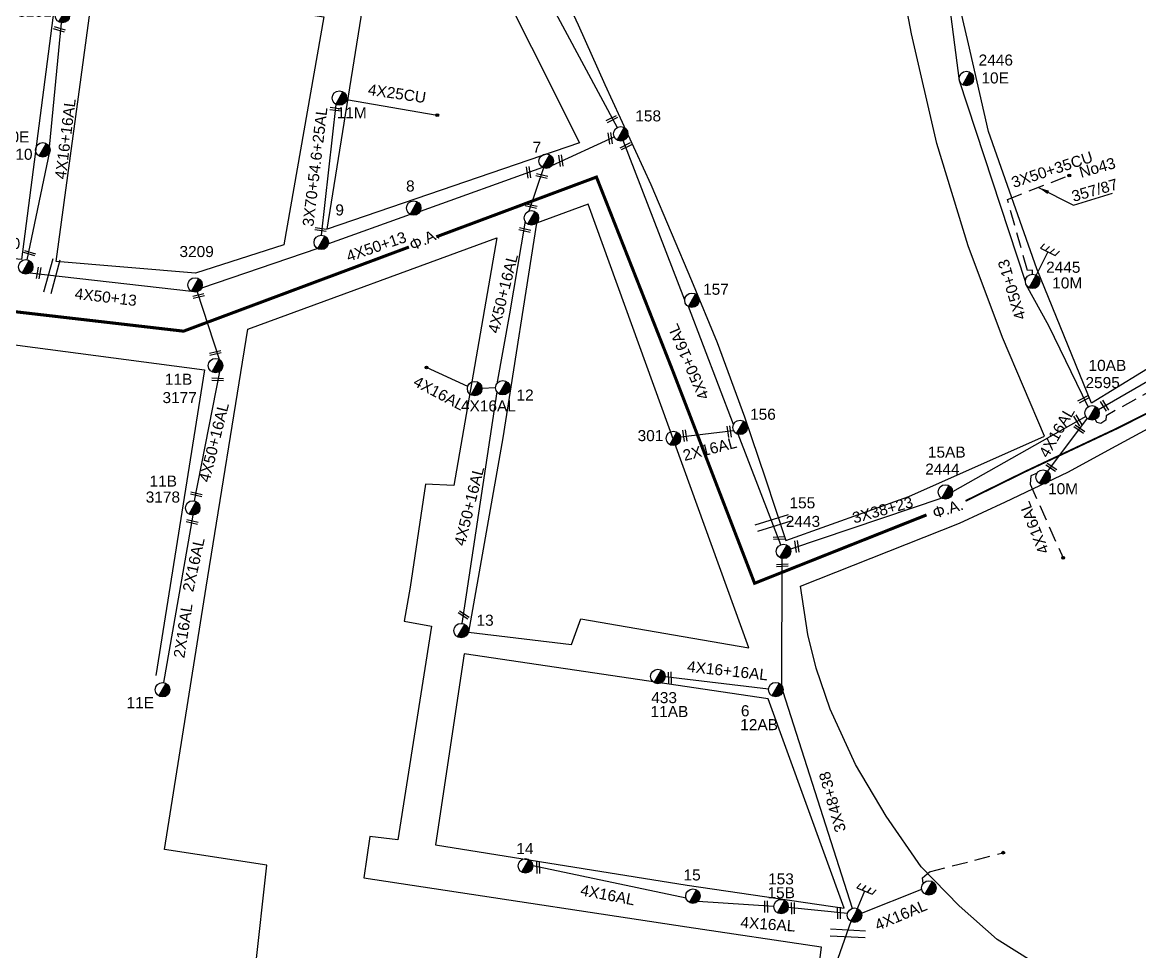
# Model space of a CAD drawing. Header units: millimetres. Extents: x 645 to 3057, y 900 to 1793.
# Drawn here: x 1552.6 to 1734.6, y 1114.8 to 1266.2 of the extents above; entities that cross this region are included whole.
import ezdxf

# ---------------------------------------------------------------- set-up
doc = ezdxf.new("R2010")
doc.units = ezdxf.units.MM
doc.linetypes.add('DASHED', pattern=[19.05, 12.7, -6.35])
for name, color, linetype in [('Άγνωστα', 7, 'Continuous'), ('Γείωση', 7, 'Continuous'), ('Γυμνά εναέρια ΧΤ (1Φ)   2x16AL', 7, 'Continuous'), ('Γυμνά εναέρια ΧΤ (3Φ)   3x50+35CU', 7, 'Continuous'), ('Γυμνά εναέρια ΧΤ (3Φ)   4x16AL', 7, 'Continuous'), ('Γυμνά εναέρια ΧΤ και ΦΟΠ (3Φ)   4x16+16AL', 7, 'Continuous'), ('Γυμνά εναέρια ΧΤ και ΦΟΠ (3Φ)   4x50+16AL', 7, 'Continuous'), ('Εναέρια παροχή ΧΤ 4x16', 7, 'SYN_LINE'), ('Επιγραφές - Σχήματα', 7, 'Continuous'), ('Καλώδια ΧΤ   3x48+38+16.5', 7, 'DASHED'), ('Καλώδια ΧΤ   4x16AL', 7, 'DASHED'), ('Καλώδια ΧΤ   4x25CU', 7, 'DASHED'), ('Μηχανική τομή', 7, 'Continuous'), ('Στύλος ΦΜ', 7, 'Continuous'), ('Στύλος ΦΜ @ 1', 7, 'Continuous'), ('Συνδέσεις', 7, 'Continuous'), ('Συνεστραμμένα ΧΤ   3x70+54.6+25 AL', 7, 'SYN_LINE'), ('Τομή', 7, 'Continuous'), ('Υπόβαθρο ΔΕΗ', 7, 'Continuous')]:
    doc.layers.add(name, color=color, linetype=linetype)
doc.styles.get("Standard").update_dxf_attribs({"font": 'arial.ttf'})
doc.linetypes.add('SYN_LINE', pattern='A,0.5,-0.0001,["/\\/\\/\\/",Standard,S=0.1,R=0,X=0,Y=-0.05],-0.25', length=0.7501)
doc.dimstyles.new('ISO-25', dxfattribs={"dimtxt": 2.5, "dimasz": 2.5, "dimexe": 1.25, "dimexo": 0.625, "dimtad": 1, "dimtxsty": 'Standard', "dimcen": 2.5, "dimadec": 0, "dimazin": 0, "dimtfac": 1, "dimtmove": 0, "dimatfit": 3, "dimfxl": 1, "dimarcsym": 0})

# ---------------------------------------------------------------- blocks, each defined once
blk = doc.blocks.new('ΥΠΑΡΧΩΝ ΤΣΙΜΕΝΤΕΝΙΟΣ ΣΤΥΛΟΣ')
at = {"layer": 'Στύλος ΦΜ'}
blk.add_hatch(color=256, dxfattribs=at).paths.add_polyline_path([(-1.29, -2.28, 0.574793), (2.62, 0, 0.268822), (1.3, 2.27)])
blk.add_line((-1.29, -2.28), (1.3, 2.27), dxfattribs=at)
blk.add_circle((0, 0), 2.62, dxfattribs=at)
at = {"layer": 'Στύλος ΦΜ', "flags": 4}
for tag, p in [('ΑΡΙΘΜΟΣ', (-4.68, 8.05)), ('ΤΥΠΟΣ', (-4.91, 3.03))]:
    blk.add_attdef(tag, p, '', height=4, dxfattribs=at)
blk = doc.blocks.new('_ΣΥΝΔΕΣΗ')
at = {"layer": 'Συνδέσεις', "linetype": 'SYN_LINE', "ltscale": 40}
blk.add_hatch(color=256, dxfattribs=at).paths.add_polyline_path([(0.5, -0.01, 1), (-0.5, -0.01, 1)])
at = {"layer": 'Συνδέσεις'}
blk.add_circle((0, -0.01), 0.5, dxfattribs=at)
blk = doc.blocks.new('ΓΕΙΩΣΗ')
at = {"layer": 'Γείωση', "ltscale": 40}
for p, q in [((-2.34, 11.45), (-3, 9.45)), ((-0.34, 11.45), (-1, 9.45)), ((0, 9.45), (0, 0)), ((1.66, 11.45), (1, 9.45)), ((3.66, 11.45), (3, 9.45))]:
    blk.add_line(p, q, dxfattribs=at)
blk.add_lwpolyline([(-3, 9.45), (3, 9.45)], dxfattribs=at)
blk = doc.blocks.new('ΜΗΧΑΝΙΚΗ ΤΟΜΗ')
at = {"layer": 'Μηχανική τομή', "ltscale": 40}
for p, q in [((-1.89, 0.78), (1.89, 0.78)), ((1.89, 0), (-1.89, 0))]:
    blk.add_line(p, q, dxfattribs=at)
blk = doc.blocks.new('ΤΟΜΗ')
at = {"layer": 'Τομή', "ltscale": 40}
for p, q in [((-5.68, 0), (5.68, 0)), ((5.68, -2.33), (-5.68, -2.33))]:
    blk.add_line(p, q, dxfattribs=at)

msp = doc.modelspace()

# ---------------------------------------------------------------- linework, layer by layer
at = {"layer": 'Άγνωστα', "color": 2}
for points in [[(1705.2165, 1256.71572), (1700.95166, 1289.90255)], [(1715.94363, 1224.03344), (1705.2165, 1256.71572)], [(1726.19713, 1203.61121), (1719.7402, 1216.78823), (1716.088, 1223.46845)]]:
    msp.add_lwpolyline(points, dxfattribs=at)
at = {"layer": 'Άγνωστα', "color": 30}
for points in [[(1638.848, 1242.90363), (1648.97934, 1247.58373)], [(1637.32933, 1242.6105), (1617.3979, 1235.44573)], [(1615.76674, 1234.95451), (1602.44983, 1230.1316)], [(1600.72078, 1229.37022), (1581.80759, 1222.94868)], [(1553.82721, 1225.41934), (1580.1619, 1222.42784)]]:
    msp.add_lwpolyline(points, dxfattribs=at)
at = {"layer": 'Άγνωστα', "color": 2, "linetype": 'DASHED', "ltscale": 0.2}
msp.add_lwpolyline([(1783.40241, 1240.29151), (1784.10075, 1239.11523), (1783.79808, 1237.63622), (1782.99095, 1236.47653), (1781.86434, 1235.58576), (1779.76244, 1235.55214), (1779.44295, 1236.00593), (1743.89874, 1210.41594), (1729.08972, 1202.15054), (1729.046, 1201.43357), (1728.21053, 1200.89673), (1727.5983, 1201.03822), (1727.33947, 1201.55351)], dxfattribs=at)
at = {"layer": 'Άγνωστα', "color": 1}
for points in [[(1727.83832, 1203.18163), (1740.74437, 1210.58218)], [(1725.79204, 1202.01502), (1704.09537, 1189.72582)], [(1702.33657, 1188.70135), (1677.68553, 1180.42136)], [(1676.2864, 1158.17365), (1676.36319, 1178.88672)], [(1676.44813, 1157.23975), (1687.7688, 1121.8851)]]:
    msp.add_lwpolyline(points, dxfattribs=at)
at = {"layer": 'Άγνωστα', "color": 1, "linetype": 'DASHED', "ltscale": 0.2}
msp.add_lwpolyline([(1699.29973, 1125.93212), (1699.20167, 1126.87718), (1700.35474, 1127.82883), (1712.35039, 1130.95259)], dxfattribs=at)
at = {"layer": 'Άγνωστα', "color": 6}
msp.add_lwpolyline([(1687.54693, 1119.73896), (1684.68176, 1111.67644)], dxfattribs=at)
at = {"layer": 'Γυμνά εναέρια ΧΤ (1Φ)   2x16AL', "color": 30}
for points in [[(1659.76748, 1198.73357), (1668.43673, 1199.73844)], [(1580.36365, 1185.94436), (1575.63287, 1158.66252)]]:
    msp.add_lwpolyline(points, dxfattribs=at)
at = {"layer": 'Γυμνά εναέρια ΧΤ (3Φ)   3x50+35CU', "color": 2, "linetype": 'DASHED', "ltscale": 0.2}
msp.add_lwpolyline([(1717.1214, 1225.21121), (1717.08351, 1225.87658), (1716.30605, 1225.8323), (1713.02678, 1237.39008), (1723.09996, 1241.29514)], dxfattribs=at)
at = {"layer": 'Γυμνά εναέρια ΧΤ (3Φ)   4x16AL', "color": 1, "ltscale": 0.2}
msp.add_lwpolyline([(1725.99342, 1201.75804), (1719.5338, 1193.09256)], dxfattribs=at)
at = {"layer": 'Γυμνά εναέρια ΧΤ και ΦΟΠ (3Φ)   4x16+16AL', "color": 1, "ltscale": 0.2}
msp.add_lwpolyline([(1657.28524, 1159.63263), (1674.13508, 1157.65969)], dxfattribs=at)
at = {"layer": 'Γυμνά εναέρια ΧΤ και ΦΟΠ (3Φ)   4x50+16AL', "color": 30}
for points in [[(1638.22471, 1270.09157), (1649.49125, 1249.11522)], [(1660.48, 1220.95145), (1650.47128, 1246.97835)], [(1637.49478, 1242.53105), (1635.09584, 1235.48181)], [(1634.47698, 1233.82298), (1631.94673, 1218.75503), (1629.85957, 1207.33308)], [(1581.08502, 1222.32531), (1584.66995, 1211.33817)], [(1668.41431, 1200.71232), (1661.07674, 1219.92698)], [(1584.7087, 1209.31759), (1580.58992, 1188.27795)], [(1629.8825, 1206.04166), (1624.19002, 1168.2973)], [(1676.12209, 1181.13601), (1669.1689, 1199.11908)]]:
    msp.add_lwpolyline(points, dxfattribs=at)
at = {"layer": 'Γυμνά εναέρια ΧΤ και ΦΟΠ (3Φ)   4x50+16AL', "color": 173}
for points in [[(1557.04147, 1245.90414), (1559.00027, 1266.16344)], [(1553.39361, 1227.55482), (1557.10105, 1245.22376)]]:
    msp.add_lwpolyline(points, dxfattribs=at)
at = {"layer": 'Εναέρια παροχή ΧΤ 4x16', "color": 30, "ltscale": 8}
msp.add_lwpolyline([(1625.14191, 1206.89122), (1618.42371, 1210.02031)], dxfattribs=at)
at = {"layer": 'Εναέρια παροχή ΧΤ 4x16', "color": 30, "ltscale": 2}
msp.add_lwpolyline([(1629.67803, 1206.70485), (1627.45247, 1206.56888)], dxfattribs=at)
at = {"layer": 'Εναέρια παροχή ΧΤ 4x16', "color": 1, "ltscale": 20}
msp.add_lwpolyline([(1660.69085, 1123.51342), (1635.71975, 1128.79778)], dxfattribs=at)
at = {"layer": 'Εναέρια παροχή ΧΤ 4x16', "color": 1, "ltscale": 10}
for points in [[(1689.26158, 1121.0829), (1699.07218, 1125.0047)], [(1686.98468, 1121.04635), (1677.33276, 1122.03952)]]:
    msp.add_lwpolyline(points, dxfattribs=at)
at = {"layer": 'Εναέρια παροχή ΧΤ 4x16', "color": 1, "ltscale": 15}
msp.add_lwpolyline([(1674.98341, 1122.16007), (1662.5885, 1122.98393)], dxfattribs=at)
at = {"layer": 'Καλώδια ΧΤ   4x16AL', "color": 1, "ltscale": 0.2}
msp.add_lwpolyline([(1717.8423, 1192.79), (1716.83115, 1192.37069), (1716.71544, 1190.99567), (1722.10694, 1178.98346)], dxfattribs=at)
at = {"layer": 'Καλώδια ΧΤ   4x25CU', "color": 30, "linetype": 'SYN_LINE', "ltscale": 20}
msp.add_lwpolyline([(1605.39661, 1253.69033), (1620.19486, 1251.13203)], dxfattribs=at)
at = {"layer": 'Συνεστραμμένα ΧΤ   3x70+54.6+25 AL', "color": 30, "ltscale": 20}
msp.add_lwpolyline([(1603.65749, 1252.88026), (1601.30182, 1231.57246)], dxfattribs=at)
at = {"layer": 'Υπόβαθρο ΔΕΗ'}
for points in [[(1576.12351, 1375.92035), (1584.59115, 1361.68398), (1594.37967, 1343.8014), (1604.19491, 1324.72925), (1643.34299, 1246.60201), (1602.23003, 1232.53368), (1608.47138, 1271.54521), (1632.48158, 1268.27796)], [(1521.19611, 1283.91234), (1559.08265, 1278.78607), (1552.4796, 1227.60445), (1513.32078, 1231.26416), (1521.19611, 1283.91234)], [(1752.15212, 1283.05678), (1757.88712, 1265.00451), (1766.87939, 1243.03934), (1746.69404, 1225.64297), (1751.12124, 1219.1614), (1726.74005, 1204.17938), (1717.80966, 1226.08181), (1709.96426, 1248.47573), (1706.68433, 1262.71967), (1704.84314, 1270.71551)], [(1564.96139, 1277.79223), (1584.39696, 1275.02031), (1583.61879, 1269.8819), (1601.73041, 1267.13904), (1595.18619, 1230.01524), (1580.84009, 1225.35126), (1558.14439, 1227.26992), (1564.96139, 1277.79223)], [(1638.57234, 1275.6485), (1643.11874, 1265.85417), (1647.45281, 1256.12171), (1654.97417, 1239.79827), (1661.55603, 1224.18036), (1665.7563, 1214.07537), (1670.23057, 1201.96644), (1673.59302, 1192.05271), (1676.92682, 1181.801)], [(1676.92682, 1181.801), (1696.96699, 1188.9741), (1719.03614, 1198.80656), (1712.22081, 1214.87424), (1706.61783, 1229.82091), (1701.51631, 1246.52743), (1697.41648, 1264.37689), (1695.35814, 1275.21281)], [(1644.76076, 1236.59188), (1636.34722, 1233.54142), (1630.87817, 1198.56856), (1625.2678, 1166.89767), (1642.06596, 1164.8537), (1643.56751, 1169.03213), (1670.92685, 1164.31422), (1644.76076, 1236.59188)], [(1615.7873, 1174.21373), (1614.81196, 1168.66328), (1619.24923, 1167.88333), (1613.745, 1133.04022), (1609.20681, 1133.59942), (1608.23882, 1126.85623), (1617.90393, 1125.38095), (1660.83892, 1118.84894), (1682.71851, 1115.5963), (1680.52842, 1098.08269), (1659.11312, 1100.78973), (1590.54302, 1111.72825), (1592.42546, 1128.89973), (1575.75194, 1131.46916), (1582.54493, 1174.20663), (1589.35146, 1216.2278), (1629.86027, 1231.15245), (1622.8649, 1190.7546), (1618.25625, 1191.01775), (1615.7873, 1174.21373)], [(1539.68556, 1161.57331), (1546.8347, 1214.29152), (1582.30306, 1209.59776), (1574.35324, 1159.81359)], [(1717.33125, 1113.03521), (1711.36878, 1116.82608), (1705.156, 1122.30543), (1698.99994, 1128.64934), (1693.25982, 1136.87567), (1688.304, 1145.30843), (1684.13843, 1154.35883), (1681.88807, 1161.00604), (1680.51372, 1166.4759), (1679.35588, 1174.37517), (1705.24049, 1184.63965), (1712.72756, 1188.11611), (1722.87469, 1192.94926), (1730.70758, 1197.2139), (1743.07395, 1203.93174), (1750.32809, 1174.21373), (1765.89324, 1111.81298)], [(1674.08052, 1155.99632), (1624.57644, 1163.35331), (1619.90999, 1132.23837), (1660.85733, 1125.66599), (1686.44648, 1121.90636), (1674.08052, 1155.99632)]]:
    msp.add_lwpolyline(points, dxfattribs=at)
at = {"layer": 'Υπόβαθρο ΔΕΗ', "color": 85}
for points, const_width in [([(1846.89521, 1289.30172), (1822.30419, 1267.74569), (1794.79245, 1244.51042), (1773.40677, 1226.37946), (1747.47653, 1208.93766), (1743.60548, 1206.49296), (1730.95052, 1200.1163), (1715.8683, 1193.02008), (1706.20736, 1188.25808)], 0.3), ([(1699.85175, 1185.98296), (1671.85419, 1174.84621), (1658.51825, 1209.49302), (1646.1035, 1241.03189), (1620.03093, 1231.29471)], 0.5), ([(1615.57186, 1229.6294), (1584.52422, 1218.0342), (1578.86813, 1215.92186), (1505.59813, 1224.39627), (1413.74815, 1236.18363), (1393.56931, 1221.91233)], 0.5)]:
    msp.add_lwpolyline(points, dxfattribs=dict(at, const_width=const_width))

# ---------------------------------------------------------------- block references
at = {"layer": 'Γείωση'}
for p, xscale, yscale, zscale, rotation in [((1717.70696, 1225.05533), 0.4499999999998217, 0.4499999999998217, 0.4499999999998217, 333.5197457622093), ((1688.12956, 1120.76137), 0.449999999999833, 0.449999999999833, 0.449999999999833, 337.479319507313)]:
    msp.add_blockref('ΓΕΙΩΣΗ', p, dxfattribs=dict(at, xscale=xscale, yscale=yscale, zscale=zscale, rotation=rotation))
at = {"layer": 'Μηχανική τομή'}
for p, xscale, yscale, zscale, rotation in [((1558.70317, 1265.27568), 0.4999999999999628, 0.4999999999999628, 0.4999999999999628, 163.2513003475279), ((1603.66514, 1252.27117), 0.4999999999999705, 0.4999999999999705, 0.4999999999999705, 172.2250869980552), ((1648.70303, 1250.3034), 0.5000000000000063, 0.5000000000000063, 0.5000000000000063, 26.97818960415217), ((1648.54908, 1247.37234), 0.5000000000000181, 0.5000000000000181, 0.5000000000000181, 98.4962495424977), ((1650.9626, 1245.87066), 0.5000000000000063, 0.5000000000000063, 0.5000000000000063, 26.97818960415217), ((1640.48042, 1243.73751), 0.5000000000000181, 0.5000000000000181, 0.5000000000000181, 98.4962495424977), ((1635.2313, 1241.81936), 0.5000000000000181, 0.5000000000000181, 0.5000000000000181, 98.4962495424977), ((1637.2612, 1241.38446), 0.5000000000000276, 0.5000000000000276, 0.5000000000000276, 166.9488395153813), ((1635.53215, 1236.4841), 0.5000000000000276, 0.5000000000000276, 0.5000000000000276, 166.9488395153813), ((1601.21903, 1232.69531), 0.4999999999999705, 0.4999999999999705, 0.4999999999999705, 172.2250869980552), ((1634.47224, 1232.59576), 0.5000000000000276, 0.5000000000000276, 0.5000000000000276, 166.9488395153813), ((1553.85947, 1228.81899), 0.4999999999999628, 0.4999999999999628, 0.4999999999999628, 163.2513003475279), ((1555.48648, 1225.36822), 0.4999999999999851, 0.4999999999999851, 0.4999999999999851, 79.61142580967267), ((1581.27892, 1221.84868), 0.5000000000000083, 0.5000000000000083, 0.5000000000000083, 193.2095038787783), ((1584.00821, 1212.56751), 0.5000000000000083, 0.5000000000000083, 0.5000000000000083, 193.2095038787783), ((1584.43071, 1208.24902), 0.4999999999999813, 0.4999999999999813, 0.4999999999999813, 176.996366302895), ((1725.531, 1204.65648), 0.500000000000011, 0.500000000000011, 0.500000000000011, 27.71533786921833), ((1728.9788, 1203.87959), 0.4999999999999193, 0.4999999999999193, 0.4999999999999193, 120.9801649960193), ((1724.66722, 1201.48008), 0.4999999999999193, 0.4999999999999193, 0.4999999999999193, 120.9801649960193), ((1660.67697, 1198.91848), 0.5000000000000181, 0.5000000000000181, 0.5000000000000181, 98.4962495424977), ((1667.92034, 1199.5721), 0.5000000000000181, 0.5000000000000181, 0.5000000000000181, 98.4962495424977), ((1724.63126, 1199.7895), 0.4999999999999749, 0.4999999999999749, 0.4999999999999749, 326.4338462908837), ((1720.0403, 1193.58048), 0.4999999999999749, 0.4999999999999749, 0.4999999999999749, 326.4338462908837), ((1580.99924, 1189.53707), 0.5000000000000276, 0.5000000000000276, 0.5000000000000276, 166.9488395153813), ((1580.31802, 1184.99799), 0.5000000000000276, 0.5000000000000276, 0.5000000000000276, 166.9488395153813), ((1675.86061, 1182.01257), 0.4999999999999571, 0.4999999999999571, 0.4999999999999571, 2.823590576740229), ((1678.91925, 1180.86118), 0.5000000000000181, 0.5000000000000181, 0.5000000000000181, 98.4962495424977), ((1676.38906, 1177.56113), 0.4999999999999571, 0.4999999999999571, 0.4999999999999571, 2.823590576740229), ((1624.36525, 1169.52805), 0.4999999999999541, 0.4999999999999541, 0.4999999999999541, 326.6015337551376), ((1658.24462, 1159.44775), 0.4999999999998908, 0.4999999999998908, 0.4999999999998908, 90.84130460919172), ((1636.80771, 1128.49459), 0.4999999999998908, 0.4999999999998908, 0.4999999999998908, 90.84130460919172), ((1673.91763, 1122.15921), 0.4999999999998908, 0.4999999999998908, 0.4999999999998908, 90.84130460919172), ((1678.28843, 1121.90824), 0.4999999999998908, 0.4999999999998908, 0.4999999999998908, 90.84130460919172), ((1685.78424, 1121.10456), 0.4999999999998908, 0.4999999999998908, 0.4999999999998908, 90.84130460919172)]:
    msp.add_blockref('ΜΗΧΑΝΙΚΗ ΤΟΜΗ', p, dxfattribs=dict(at, xscale=xscale, yscale=yscale, zscale=zscale, rotation=rotation))
at = {"layer": 'Στύλος ΦΜ @ 1', "ltscale": 40}
ref = msp.add_blockref('ΥΠΑΡΧΩΝ ΤΣΙΜΕΝΤΕΝΙΟΣ ΣΤΥΛΟΣ', (1559.14675, 1267.33206), dxfattribs=dict(at, xscale=0.4499999999998181, yscale=0.4499999999998181, zscale=0.4499999999998181))
ref.add_attrib('ΤΥΠΟΣ', '3251', (1551.82055, 1267.14606), dxfattribs={"layer": 'Στύλος ΦΜ', "height": 1.8, "flags": 4})
ref.add_attrib('ΑΡΙΘΜΟΣ', '10M', (1552.69624, 1269.92119), dxfattribs={"layer": 'Στύλος ΦΜ', "height": 1.8, "flags": 4})
ref = msp.add_blockref('ΥΠΑΡΧΩΝ ΤΣΙΜΕΝΤΕΝΙΟΣ ΣΤΥΛΟΣ', (1706.33554, 1257.08302), dxfattribs=dict(at, xscale=0.4499999999998181, yscale=0.4499999999998181, zscale=0.4499999999998181))
ref.add_attrib('ΤΥΠΟΣ', '2446', (1708.33611, 1259.1973), dxfattribs={"layer": 'Στύλος ΦΜ', "height": 1.8, "flags": 4})
ref.add_attrib('ΑΡΙΘΜΟΣ', '10E', (1708.78518, 1256.28631), dxfattribs={"layer": 'Στύλος ΦΜ', "height": 1.8, "flags": 4})
ref = msp.add_blockref('ΥΠΑΡΧΩΝ ΤΣΙΜΕΝΤΕΝΙΟΣ ΣΤΥΛΟΣ', (1604.23852, 1253.90473), dxfattribs=dict(at, xscale=0.4499999999998181, yscale=0.4499999999998181, zscale=0.4499999999998181))
ref.add_attrib('ΤΥΠΟΣ', '11M', (1603.80995, 1250.59675), dxfattribs={"layer": 'Στύλος ΦΜ', "height": 1.8, "flags": 4})
ref = msp.add_blockref('ΥΠΑΡΧΩΝ ΤΣΙΜΕΝΤΕΝΙΟΣ ΣΤΥΛΟΣ', (1650.04854, 1248.07764), dxfattribs=dict(at, xscale=0.4499999999998181, yscale=0.4499999999998181, zscale=0.4499999999998181))
ref.add_attrib('ΤΥΠΟΣ', '158', (1652.42947, 1250.09989), dxfattribs={"layer": 'Στύλος ΦΜ', "height": 1.8, "flags": 4})
ref = msp.add_blockref('ΥΠΑΡΧΩΝ ΤΣΙΜΕΝΤΕΝΙΟΣ ΣΤΥΛΟΣ', (1555.94839, 1245.46562), dxfattribs=dict(at, xscale=0.4499999999998181, yscale=0.4499999999998181, zscale=0.4499999999998181))
ref.add_attrib('ΤΥΠΟΣ', '3210', (1548.68479, 1243.85164), dxfattribs={"layer": 'Στύλος ΦΜ', "height": 1.8, "flags": 4})
ref.add_attrib('ΑΡΙΘΜΟΣ', '10E', (1549.29662, 1246.67987), dxfattribs={"layer": 'Στύλος ΦΜ', "height": 1.8, "flags": 4})
ref = msp.add_blockref('ΥΠΑΡΧΩΝ ΤΣΙΜΕΝΤΕΝΙΟΣ ΣΤΥΛΟΣ', (1637.92031, 1243.62926), dxfattribs=dict(at, xscale=0.4499999999998181, yscale=0.4499999999998181, zscale=0.4499999999998181))
ref.add_attrib('ΤΥΠΟΣ', '7', (1635.70867, 1244.99161), dxfattribs={"layer": 'Στύλος ΦΜ', "height": 1.8, "flags": 4})
ref = msp.add_blockref('ΥΠΑΡΧΩΝ ΤΣΙΜΕΝΤΕΝΙΟΣ ΣΤΥΛΟΣ', (1616.34777, 1235.97898), dxfattribs=dict(at, xscale=0.4499999999998181, yscale=0.4499999999998181, zscale=0.4499999999998181))
ref.add_attrib('ΤΥΠΟΣ', '8', (1615.0992, 1238.67778), dxfattribs={"layer": 'Στύλος ΦΜ', "height": 1.8, "flags": 4})
ref = msp.add_blockref('ΥΠΑΡΧΩΝ ΤΣΙΜΕΝΤΕΝΙΟΣ ΣΤΥΛΟΣ', (1601.30182, 1230.39469), dxfattribs=dict(at, xscale=0.4499999999998181, yscale=0.4499999999998181, zscale=0.4499999999998181))
ref.add_attrib('ΤΥΠΟΣ', '9', (1603.59102, 1234.77883), dxfattribs={"layer": 'Στύλος ΦΜ', "height": 1.8, "flags": 4})
at = {"layer": 'Στύλος ΦΜ @ 1', "ltscale": 40, "xscale": 0.4499999999998181, "yscale": 0.4499999999998181, "zscale": 0.4499999999998181}
for p in [(1635.51424, 1234.38086), (1626.27471, 1206.56888), (1700.23159, 1125.21186), (1688.12797, 1120.76343)]:
    msp.add_blockref('ΥΠΑΡΧΩΝ ΤΣΙΜΕΝΤΕΝΙΟΣ ΣΤΥΛΟΣ', p, dxfattribs=at)
at = {"layer": 'Στύλος ΦΜ @ 1', "ltscale": 40}
ref = msp.add_blockref('ΥΠΑΡΧΩΝ ΤΣΙΜΕΝΤΕΝΙΟΣ ΣΤΥΛΟΣ', (1553.17206, 1226.39808), dxfattribs=dict(at, xscale=0.4499999999998181, yscale=0.4499999999998181, zscale=0.4499999999998181))
ref.add_attrib('ΤΥΠΟΣ', '3110', (1546.67981, 1229.30831), dxfattribs={"layer": 'Στύλος ΦΜ', "height": 1.8, "flags": 4})
ref = msp.add_blockref('ΥΠΑΡΧΩΝ ΤΣΙΜΕΝΤΕΝΙΟΣ ΣΤΥΛΟΣ', (1580.74293, 1223.45231), dxfattribs=dict(at, xscale=0.4499999999998181, yscale=0.4499999999998181, zscale=0.4499999999998181))
ref.add_attrib('ΤΥΠΟΣ', '3209', (1578.20198, 1228.00023), dxfattribs={"layer": 'Στύλος ΦΜ', "height": 1.8, "flags": 4})
ref = msp.add_blockref('ΥΠΑΡΧΩΝ ΤΣΙΜΕΝΤΕΝΙΟΣ ΣΤΥΛΟΣ', (1717.1214, 1224.03344), dxfattribs=dict(at, xscale=0.4499999999998181, yscale=0.4499999999998181, zscale=0.4499999999998181))
ref.add_attrib('ΤΥΠΟΣ', '2445', (1719.31888, 1225.43988), dxfattribs={"layer": 'Στύλος ΦΜ', "height": 1.8, "flags": 4})
ref.add_attrib('ΑΡΙΘΜΟΣ', '10M', (1720.31803, 1222.8839), dxfattribs={"layer": 'Στύλος ΦΜ', "height": 1.8, "flags": 4})
ref = msp.add_blockref('ΥΠΑΡΧΩΝ ΤΣΙΜΕΝΤΕΝΙΟΣ ΣΤΥΛΟΣ', (1661.65777, 1220.95145), dxfattribs=dict(at, xscale=0.4499999999998181, yscale=0.4499999999998181, zscale=0.4499999999998181))
ref.add_attrib('ΤΥΠΟΣ', '157', (1663.4634, 1221.85363), dxfattribs={"layer": 'Στύλος ΦΜ', "height": 1.8, "flags": 4})
ref = msp.add_blockref('ΥΠΑΡΧΩΝ ΤΣΙΜΕΝΤΕΝΙΟΣ ΣΤΥΛΟΣ', (1584.08439, 1210.31628), dxfattribs=dict(at, xscale=0.4499999999998181, yscale=0.4499999999998181, zscale=0.4499999999998181))
ref.add_attrib('ΤΥΠΟΣ', '11B', (1575.82206, 1207.19417), dxfattribs={"layer": 'Στύλος ΦΜ', "height": 1.8, "flags": 4})
ref.add_attrib('ΑΡΙΘΜΟΣ', '3177', (1575.43933, 1204.20419), dxfattribs={"layer": 'Στύλος ΦΜ', "height": 1.8, "flags": 4})
ref = msp.add_blockref('ΥΠΑΡΧΩΝ ΤΣΙΜΕΝΤΕΝΙΟΣ ΣΤΥΛΟΣ', (1726.81083, 1202.60597), dxfattribs=dict(at, xscale=0.4499999999998181, yscale=0.4499999999998181, zscale=0.4499999999998181))
ref.add_attrib('ΤΥΠΟΣ', '2595', (1725.73414, 1206.64644), dxfattribs={"layer": 'Στύλος ΦΜ', "height": 1.8, "flags": 4})
ref.add_attrib('ΑΡΙΘΜΟΣ', '10AB', (1726.22834, 1209.44599), dxfattribs={"layer": 'Στύλος ΦΜ', "height": 1.8, "flags": 4})
ref = msp.add_blockref('ΥΠΑΡΧΩΝ ΤΣΙΜΕΝΤΕΝΙΟΣ ΣΤΥΛΟΣ', (1630.8558, 1206.70485), dxfattribs=dict(at, xscale=0.4499999999998181, yscale=0.4499999999998181, zscale=0.4499999999998181))
ref.add_attrib('ΤΥΠΟΣ', '12', (1633.08319, 1204.61669), dxfattribs={"layer": 'Στύλος ΦΜ', "height": 1.8, "flags": 4})
ref = msp.add_blockref('ΥΠΑΡΧΩΝ ΤΣΙΜΕΝΤΕΝΙΟΣ ΣΤΥΛΟΣ', (1669.49757, 1200.25006), dxfattribs=dict(at, xscale=0.4499999999998181, yscale=0.4499999999998181, zscale=0.4499999999998181))
ref.add_attrib('ΤΥΠΟΣ', '156', (1671.11692, 1201.49086), dxfattribs={"layer": 'Στύλος ΦΜ', "height": 1.8, "flags": 4})
ref = msp.add_blockref('ΥΠΑΡΧΩΝ ΤΣΙΜΕΝΤΕΝΙΟΣ ΣΤΥΛΟΣ', (1658.62487, 1198.44792), dxfattribs=dict(at, xscale=0.4499999999998181, yscale=0.4499999999998181, zscale=0.4499999999998181))
ref.add_attrib('ΤΥΠΟΣ', '301', (1652.8071, 1198.00448), dxfattribs={"layer": 'Στύλος ΦΜ', "height": 1.8, "flags": 4})
ref = msp.add_blockref('ΥΠΑΡΧΩΝ ΤΣΙΜΕΝΤΕΝΙΟΣ ΣΤΥΛΟΣ', (1702.9176, 1189.72582), dxfattribs=dict(at, xscale=0.4499999999998181, yscale=0.4499999999998181, zscale=0.4499999999998181))
ref.add_attrib('ΤΥΠΟΣ', '2444', (1699.63595, 1192.54264), dxfattribs={"layer": 'Στύλος ΦΜ', "height": 1.8, "flags": 4})
ref.add_attrib('ΑΡΙΘΜΟΣ', '15AB', (1700.07289, 1195.31516), dxfattribs={"layer": 'Στύλος ΦΜ', "height": 1.8, "flags": 4})
ref = msp.add_blockref('ΥΠΑΡΧΩΝ ΤΣΙΜΕΝΤΕΝΙΟΣ ΣΤΥΛΟΣ', (1580.36365, 1187.12212), dxfattribs=dict(at, xscale=0.4499999999998181, yscale=0.4499999999998181, zscale=0.4499999999998181))
ref.add_attrib('ΤΥΠΟΣ', '11B', (1573.33148, 1190.59255), dxfattribs={"layer": 'Στύλος ΦΜ', "height": 1.8, "flags": 4})
ref.add_attrib('ΑΡΙΘΜΟΣ', '3178', (1572.71015, 1187.99561), dxfattribs={"layer": 'Στύλος ΦΜ', "height": 1.8, "flags": 4})
ref = msp.add_blockref('ΥΠΑΡΧΩΝ ΤΣΙΜΕΝΤΕΝΙΟΣ ΣΤΥΛΟΣ', (1718.8299, 1192.14829), dxfattribs=dict(at, xscale=0.4499999999998181, yscale=0.4499999999998181, zscale=0.4499999999998181))
ref.add_attrib('ΤΥΠΟΣ', '10M', (1719.64011, 1189.35285), dxfattribs={"layer": 'Στύλος ΦΜ', "height": 1.8, "flags": 4})
ref = msp.add_blockref('ΥΠΑΡΧΩΝ ΤΣΙΜΕΝΤΕΝΙΟΣ ΣΤΥΛΟΣ', (1676.56906, 1180.04635), dxfattribs=dict(at, xscale=0.4499999999998181, yscale=0.4499999999998181, zscale=0.4499999999998181))
ref.add_attrib('ΤΥΠΟΣ', '155', (1677.53644, 1187.05698), dxfattribs={"layer": 'Στύλος ΦΜ', "height": 1.8, "flags": 4})
ref.add_attrib('ΑΡΙΘΜΟΣ', '2443', (1676.9304, 1184.02901), dxfattribs={"layer": 'Στύλος ΦΜ', "height": 1.8, "flags": 4})
ref = msp.add_blockref('ΥΠΑΡΧΩΝ ΤΣΙΜΕΝΤΕΝΙΟΣ ΣΤΥΛΟΣ', (1624.06294, 1167.1264), dxfattribs=dict(at, xscale=0.4499999999998181, yscale=0.4499999999998181, zscale=0.4499999999998181))
ref.add_attrib('ΤΥΠΟΣ', '13', (1626.5719, 1167.92019), dxfattribs={"layer": 'Στύλος ΦΜ', "height": 1.8, "flags": 4})
ref = msp.add_blockref('ΥΠΑΡΧΩΝ ΤΣΙΜΕΝΤΕΝΙΟΣ ΣΤΥΛΟΣ', (1656.10788, 1159.66371), dxfattribs=dict(at, xscale=0.4499999999998181, yscale=0.4499999999998181, zscale=0.4499999999998181))
ref.add_attrib('ΤΥΠΟΣ', '11AB', (1654.91715, 1153.05049), dxfattribs={"layer": 'Στύλος ΦΜ', "height": 1.8, "flags": 4})
ref.add_attrib('ΑΡΙΘΜΟΣ', '433', (1655.02369, 1155.31278), dxfattribs={"layer": 'Στύλος ΦΜ', "height": 1.8, "flags": 4})
ref = msp.add_blockref('ΥΠΑΡΧΩΝ ΤΣΙΜΕΝΤΕΝΙΟΣ ΣΤΥΛΟΣ', (1575.44681, 1157.49954), dxfattribs=dict(at, xscale=0.4499999999998181, yscale=0.4499999999998181, zscale=0.4499999999998181))
ref.add_attrib('ΤΥΠΟΣ', '11E', (1569.58432, 1154.49087), dxfattribs={"layer": 'Στύλος ΦΜ', "height": 1.8, "flags": 4})
ref = msp.add_blockref('ΥΠΑΡΧΩΝ ΤΣΙΜΕΝΤΕΝΙΟΣ ΣΤΥΛΟΣ', (1675.30486, 1157.52272), dxfattribs=dict(at, xscale=0.4499999999998181, yscale=0.4499999999998181, zscale=0.4499999999998181))
ref.add_attrib('ΤΥΠΟΣ', '12AB', (1669.52012, 1150.91161), dxfattribs={"layer": 'Στύλος ΦΜ', "height": 1.8, "flags": 4})
ref.add_attrib('ΑΡΙΘΜΟΣ', '6', (1669.62667, 1153.1739), dxfattribs={"layer": 'Στύλος ΦΜ', "height": 1.8, "flags": 4})
ref = msp.add_blockref('ΥΠΑΡΧΩΝ ΤΣΙΜΕΝΤΕΝΙΟΣ ΣΤΥΛΟΣ', (1634.54198, 1128.79778), dxfattribs=dict(at, xscale=0.4499999999998181, yscale=0.4499999999998181, zscale=0.4499999999998181))
ref.add_attrib('ΤΥΠΟΣ', '14', (1633.05644, 1130.71314), dxfattribs={"layer": 'Στύλος ΦΜ', "height": 1.8, "flags": 4})
ref = msp.add_blockref('ΥΠΑΡΧΩΝ ΤΣΙΜΕΝΤΕΝΙΟΣ ΣΤΥΛΟΣ', (1661.81318, 1123.87051), dxfattribs=dict(at, xscale=0.4499999999998181, yscale=0.4499999999998181, zscale=0.4499999999998181))
ref.add_attrib('ΤΥΠΟΣ', '15', (1660.28295, 1126.4269), dxfattribs={"layer": 'Στύλος ΦΜ', "height": 1.8, "flags": 4})
at = {"layer": 'Στύλος ΦΜ @ 1', "ltscale": 40, "xscale": 0.4499999999998181, "yscale": 0.4499999999998181, "zscale": 0.4499999999998181}
msp.add_blockref('ΥΠΑΡΧΩΝ ΤΣΙΜΕΝΤΕΝΙΟΣ ΣΤΥΛΟΣ', (1676.16118, 1122.16007), dxfattribs=at).add_auto_attribs({'ΤΥΠΟΣ': '15B', 'ΑΡΙΘΜΟΣ': '153'})
at = {"layer": 'Συνδέσεις', "xscale": 0.4499999999998181, "yscale": 0.4499999999998181, "zscale": 0.4499999999998181}
for p in [(1620.19486, 1251.13203), (1723.09996, 1241.29514), (1618.42371, 1210.02031), (1722.10694, 1178.98346), (1712.35183, 1130.9578)]:
    msp.add_blockref('_ΣΥΝΔΕΣΗ', p, dxfattribs=at)
at = {"layer": 'Τομή'}
for p, xscale, yscale, zscale, rotation in [((1556.87897, 1225.04935), 0.4999999999999958, 0.4999999999999958, 0.4999999999999958, 74.70692650275029), ((1674.68084, 1185.21792), 0.4999999999999735, 0.4999999999999735, 0.4999999999999735, 17.41787395043938), ((1687.06305, 1118.37734), 0.5000000000000561, 0.5000000000000561, 0.5000000000000561, 357.0848008545358)]:
    msp.add_blockref('ΤΟΜΗ', p, dxfattribs=dict(at, xscale=xscale, yscale=yscale, zscale=zscale, rotation=rotation))

# ---------------------------------------------------------------- texts
at = {"layer": 'Γυμνά εναέρια ΧΤ (1Φ)   2x16AL', "color": 7, "char_height": 1.8, "width": 168.3717627, "attachment_point": 1}
for insert, rotation in [((1659.99819, 1196.504), 14.3295968), ((1578.67637, 1173.71502), 77.7302021)]:
    msp.add_mtext('2X16AL', dxfattribs=dict(at, insert=insert, rotation=rotation))
at = {"layer": 'Γυμνά εναέρια ΧΤ (1Φ)   2x16AL', "color": 7, "ltscale": 0.2, "insert": (1577.21877, 1162.83978), "char_height": 1.8, "width": 30, "attachment_point": 1, "rotation": 81.3240191}
msp.add_mtext('2X16AL', dxfattribs=at)
at = {"layer": 'Γυμνά εναέρια ΧΤ (3Φ)   3x50+35CU', "color": 7, "insert": (1713.48215, 1240.95422), "char_height": 1.8, "width": 168.3717627, "attachment_point": 1, "rotation": 18.2894576}
msp.add_mtext('3X50+35CU', dxfattribs=at)
at = {"layer": 'Γυμνά εναέρια ΧΤ (3Φ)   4x16AL', "color": 7, "insert": (1718.03368, 1196.04412), "char_height": 1.8, "width": 168.3717627, "attachment_point": 1, "rotation": 59.9671973}
msp.add_mtext('4X16AL', dxfattribs=at)
at = {"layer": 'Γυμνά εναέρια ΧΤ και ΦΟΠ (3Φ)   4x16+16AL', "color": 7, "insert": (1557.89168, 1240.82103), "char_height": 1.8, "width": 168.3717627, "attachment_point": 1, "rotation": 82.8031323}
msp.add_mtext('4X16+16AL', dxfattribs=at)
at = {"layer": 'Γυμνά εναέρια ΧΤ και ΦΟΠ (3Φ)   4x16+16AL', "color": 7, "ltscale": 0.2, "insert": (1660.98979, 1162.21847), "char_height": 1.8, "width": 30, "attachment_point": 1, "rotation": 353.8215672}
msp.add_mtext('4X16+16AL', dxfattribs=at)
at = {"layer": 'Γυμνά εναέρια ΧΤ και ΦΟΠ (3Φ)   4x50+16AL', "color": 7, "char_height": 1.8, "width": 168.3717627, "attachment_point": 1}
for insert, rotation in [((1628.4036, 1215.88267), 75.9611173), ((1662.87698, 1204.48807), 113.4426261), ((1581.33681, 1191.6298), 75.9611173), ((1622.89879, 1181.24537), 75.9611173)]:
    msp.add_mtext('4X50+16AL', dxfattribs=dict(at, insert=insert, rotation=rotation))
at = {"layer": 'Εναέρια παροχή ΧΤ 4x16', "color": 7, "insert": (1616.95754, 1208.72637), "char_height": 1.8, "width": 168.3717627, "attachment_point": 1, "rotation": 332.0264573}
msp.add_mtext('4X16AL', dxfattribs=at)
at = {"layer": 'Εναέρια παροχή ΧΤ 4x16', "color": 7, "insert": (1624.03981, 1204.64613), "char_height": 1.8, "width": 168.3717627, "attachment_point": 1}
msp.add_mtext('4X16AL', dxfattribs=at)
at = {"layer": 'Εναέρια παροχή ΧΤ 4x16', "color": 7, "ltscale": 20, "char_height": 1.8, "width": 30, "attachment_point": 1}
for insert, rotation in [((1643.71071, 1125.80124), 349.2142259), ((1691.19693, 1119.86779), 22.9452299), ((1669.63162, 1120.51926), 355.9180705)]:
    msp.add_mtext('4X16AL', dxfattribs=dict(at, insert=insert, rotation=rotation))
at = {"layer": 'Επιγραφές - Σχήματα', "char_height": 1.8, "width": 10.7099727, "attachment_point": 1}
for s, insert, rotation in [('No43', (1724.52156, 1242.62453), 15.9143892), ('357/87', (1723.28757, 1238.70667), 15.9143892), ('4X50+13', (1605.16318, 1228.9112), 18.9856162), ('{\\C85;Φ.A.}', (1615.39731, 1230.56875), 25.9983612), ('4X50+13', (1714.32989, 1217.56438), 106.7286338), ('4X50+13', (1561.2873, 1222.97845), 353.2704323), ('3X38+23', (1687.57911, 1186.30927), 15.5731182), ('{\\C85;Φ.A.}', (1700.62682, 1187.05171), 17.9615355)]:
    msp.add_mtext(s, dxfattribs=dict(at, insert=insert, rotation=rotation))
at = {"layer": 'Καλώδια ΧΤ   3x48+38+16.5', "color": 7, "ltscale": 0.2, "insert": (1685.03414, 1134.09682), "char_height": 1.8, "width": 30, "attachment_point": 1, "rotation": 105.7835579}
msp.add_mtext('3X48+38', dxfattribs=at)
at = {"layer": 'Καλώδια ΧΤ   4x16AL', "color": 7, "insert": (1718.17733, 1179.37966), "char_height": 1.8, "width": 168.3717627, "attachment_point": 1, "rotation": 111.528162}
msp.add_mtext('4X16AL', dxfattribs=at)
at = {"layer": 'Καλώδια ΧΤ   4x25CU', "color": 7, "insert": (1609.06182, 1256.23063), "char_height": 1.8, "width": 168.3717627, "attachment_point": 1, "rotation": 351.6571828}
msp.add_mtext('4X25CU', dxfattribs=at)
at = {"layer": 'Συνεστραμμένα ΧΤ   3x70+54.6+25 AL', "color": 7, "insert": (1598.21819, 1233.10164), "char_height": 1.8, "width": 168.3717627, "attachment_point": 1, "rotation": 83.217524}
msp.add_mtext('3X70+54.6+25AL', dxfattribs=at)

# ---------------------------------------------------------------- leaders
at = {"layer": 'Επιγραφές - Σχήματα'}
msp.add_leader([(1718.06337, 1239.34261), (1723.78781, 1236.47487), (1730.12307, 1238.38414)], dimstyle='ISO-25', override={"dimasz": 1.8, "dimtad": 0}, dxfattribs=at)

doc.saveas('drawing.dxf')
